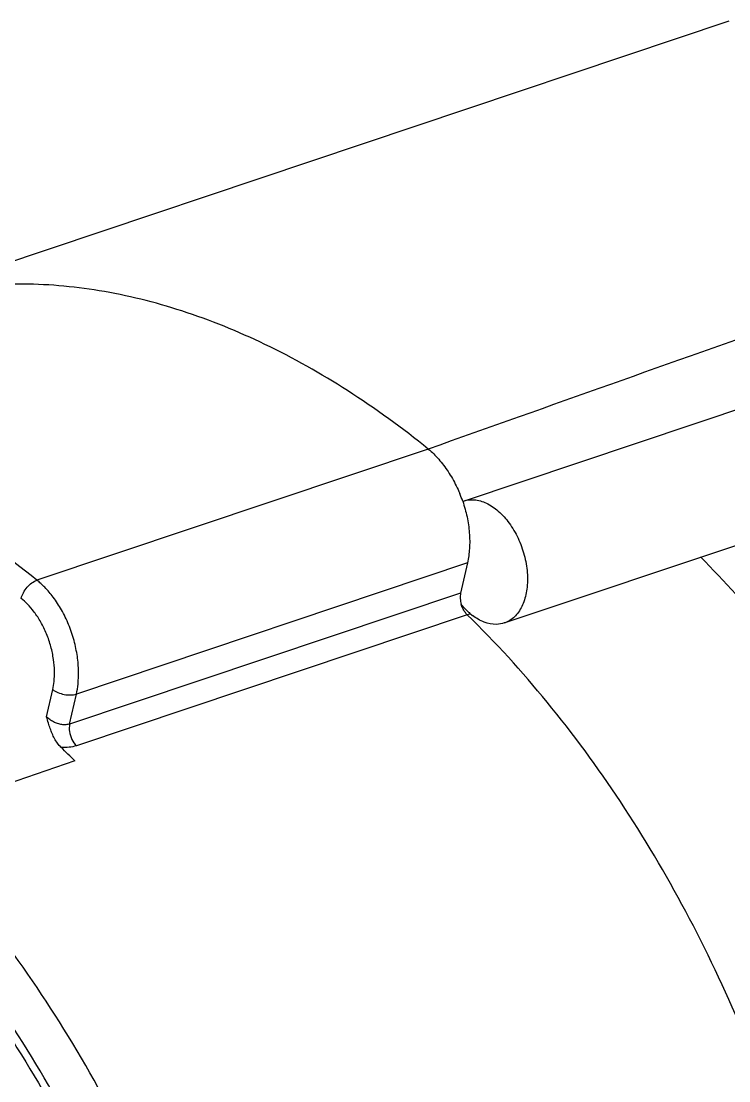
# Model space of a CAD drawing. Header units: millimetres. Extents: x 0 to 420, y 0 to 297.
# Drawn here: x 360.37 to 376.88, y 124.71 to 149.42 of the extents above; entities that cross this region are included whole.
import ezdxf

# ---------------------------------------------------------------- set-up
doc = ezdxf.new("R2010")
doc.units = ezdxf.units.MM
doc.header["$LTSCALE"] = 23.1
for name, color, linetype in [('AUSFORMSCHRAEGEN', 7, 'CONTINUOUS'), ('BEZUGSACHSEN', 7, 'CONTINUOUS'), ('RUNDUNGEN', 7, 'CONTINUOUS')]:
    doc.layers.add(name, color=color, linetype=linetype)

msp = doc.modelspace()

# ---------------------------------------------------------------- linework, layer by layer
at = {"layer": 'AUSFORMSCHRAEGEN', "color": 7, "linetype": 'CONTINUOUS'}
msp.add_line((376.88261, 149.42417), (357.02691, 142.76738), dxfattribs=at)
at = {"layer": 'BEZUGSACHSEN', "color": 7, "linetype": 'CONTINUOUS'}
for p, q in [((370.68885, 138.23208), (397.3541, 147.17183)), ((371.64246, 135.38768), (398.30771, 144.32743)), ((370.6728, 138.22644), (370.68921, 138.23215)), ((370.78298, 136.79265), (370.62386, 136.08454))]:
    msp.add_line(p, q, dxfattribs=at)
at = {"layer": 'BEZUGSACHSEN', "color": 9, "linetype": 'CONTINUOUS'}
for p, q in [((370.78298, 136.79265), (361.6554, 133.73025)), ((370.62386, 136.08454), (361.4983, 133.03113))]:
    msp.add_line(p, q, dxfattribs=at)
msp.add_arc((368.05542, 137.33048), 2.76564, 18.896822, 22.959764, dxfattribs=at)
at = {"layer": 'BEZUGSACHSEN', "color": 7, "linetype": 'CONTINUOUS'}
for centre, radius, start, end in [((371.8292, 136.76665), 1.51924, 225.584735, 228.503907), ((371.7577, 136.68544), 1.41103, 228.493434, 232.48819)]:
    msp.add_arc(centre, radius, start, end, dxfattribs=at)
at = {"layer": 'BEZUGSACHSEN', "color": 9, "linetype": 'CONTINUOUS'}
msp.add_open_spline([(369.86908, 139.44439), (369.95708, 139.3736), (370.1227, 139.20602), (370.34261, 138.91806), (370.49612, 138.6439), (370.57668, 138.46915), (370.60196, 138.40931)], degree=3, knots=[0, 0, 0, 0, 0.26490319, 0.54946224, 0.8477445, 1, 1, 1, 1], dxfattribs=at)
at = {"layer": 'BEZUGSACHSEN', "color": 7, "linetype": 'CONTINUOUS'}
for points, knots in [([(370.6728, 138.22644), (370.71334, 138.10692), (370.7802, 137.86291), (370.83417, 137.49243), (370.83863, 137.1328), (370.8074, 136.9013), (370.78298, 136.79265)], [0, 0, 0, 0, 0.26032844, 0.52044908, 0.77028007, 1, 1, 1, 1]), ([(370.6892, 138.23217), (370.76829, 138.25851), (370.95572, 138.27901), (371.24271, 138.19177), (371.52303, 137.99755), (371.77244, 137.71595), (371.97615, 137.36618), (372.11856, 136.97575), (372.16706, 136.69978), (372.17755, 136.56246)], [0, 0, 0, 0, 0.09983423, 0.21856913, 0.35215701, 0.50399543, 0.66618545, 0.83482992, 1, 1, 1, 1]), ([(372.17755, 136.56246), (372.18727, 136.43507), (372.1838, 136.18973), (372.10262, 135.85163), (371.94805, 135.57952), (371.77441, 135.43927), (371.6661, 135.39574), (371.64255, 135.38791)], [0, 0, 0, 0, 0.27771453, 0.52915274, 0.74841235, 0.94644055, 1, 1, 1, 1]), ([(370.62386, 136.08454), (370.6146, 136.04333), (370.60925, 135.95374), (370.62523, 135.86593), (370.63834, 135.8216)], [0, 0, 0, 0, 0.47746594, 1, 1, 1, 1]), ([(370.77896, 135.57881), (370.75755, 135.5997), (370.71762, 135.64739), (370.67023, 135.72954), (370.64734, 135.79021), (370.63811, 135.82154)], [0, 0, 0, 0, 0.31677288, 0.65413692, 1, 1, 1, 1]), ([(371.64255, 135.38791), (371.58273, 135.36802), (371.42394, 135.34121), (371.15886, 135.39664), (370.98337, 135.50107), (370.89849, 135.56616)], [0, 0, 0, 0, 0.23682786, 0.59654134, 1, 1, 1, 1])]:
    msp.add_open_spline(points, degree=3, knots=knots, dxfattribs=at)
msp.add_open_spline([(370.76596, 135.68148), (370.72076, 135.72574), (370.67825, 135.77272), (370.63834, 135.8216)], degree=3, dxfattribs=at)
at = {"layer": 'RUNDUNGEN', "color": 9, "linetype": 'CONTINUOUS'}
for p, q in [((369.86904, 139.44438), (360.7355, 136.38681)), ((370.77899, 135.57879), (361.6545, 132.52435)), ((370.85481, 135.60432), (370.77896, 135.57881)), ((360.95987, 133.1998), (361.10303, 133.83687)), ((361.4983, 133.03113), (361.6554, 133.73025))]:
    msp.add_line(p, q, dxfattribs=at)
at = {"layer": 'RUNDUNGEN', "color": 7, "linetype": 'CONTINUOUS'}
msp.add_line((361.62103, 132.16951), (357.54966, 130.77308), dxfattribs=at)
msp.add_arc((345.37531, 115.91757), 22.97932, 45.010968, 46.149336, dxfattribs=at)
at = {"layer": 'RUNDUNGEN', "color": 9, "linetype": 'CONTINUOUS'}
for points, knots in [([(395.36266, 148.4818), (392.52997, 147.47841), (386.86456, 145.47111), (378.3666, 142.45871), (372.7014, 140.44947), (369.86878, 139.44459)], [0, 0, 0, 0, 0.33330898, 0.66664197, 1, 1, 1, 1]), ([(360.7355, 136.38681), (360.02839, 136.95248), (358.58545, 137.97256), (356.29634, 139.15404), (353.98417, 139.9137), (351.74537, 140.22098), (350.29844, 140.13684), (349.62599, 140.02915)], [0, 0, 0, 0, 0.22597487, 0.43953917, 0.64056771, 0.83040856, 1, 1, 1, 1]), ([(376.22357, 136.92816), (376.78414, 136.36132), (377.99531, 135.00518), (379.68268, 132.67746), (381.26362, 129.94424), (382.59989, 127.0066), (383.6608, 123.93149), (384.42275, 120.7876), (384.86908, 117.64361), (384.98989, 114.56907), (384.8476, 112.55824), (384.71715, 111.58419)], [0, 0, 0, 0, 0.08672836, 0.19742876, 0.31229749, 0.4297388, 0.54808142, 0.66575319, 0.78122519, 0.89305926, 1, 1, 1, 1]), ([(360.36711, 135.96212), (360.37794, 136.00806), (360.41589, 136.10057), (360.50191, 136.22363), (360.60938, 136.32457), (360.69339, 136.37232), (360.7355, 136.38681)], [0, 0, 0, 0, 0.24372146, 0.50946661, 0.77008061, 1, 1, 1, 1]), ([(361.6554, 133.73025), (361.67265, 133.8075), (361.70069, 133.98394), (361.71211, 134.27809), (361.68359, 134.61885), (361.6072, 134.98465), (361.48302, 135.34983), (361.31917, 135.68866), (361.13038, 135.97994), (360.93551, 136.21049), (360.79974, 136.33527), (360.7355, 136.38681)], [0, 0, 0, 0, 0.08081339, 0.1819319, 0.29981722, 0.42902712, 0.56249043, 0.69261222, 0.81229174, 0.91591595, 1, 1, 1, 1]), ([(361.10303, 133.83687), (361.11693, 133.89875), (361.13956, 134.04), (361.14892, 134.27543), (361.1263, 134.54803), (361.06532, 134.84061), (360.96603, 135.13267), (360.83489, 135.40367), (360.68367, 135.63666), (360.52749, 135.8211), (360.41863, 135.9209), (360.36711, 135.96212)], [0, 0, 0, 0, 0.08091574, 0.18204404, 0.29988429, 0.42901347, 0.56239311, 0.69246201, 0.81213918, 0.91581004, 1, 1, 1, 1]), ([(361.10303, 133.83687), (361.13989, 133.80803), (361.22686, 133.75976), (361.37025, 133.71673), (361.51714, 133.70323), (361.61297, 133.71639), (361.6554, 133.73025)], [0, 0, 0, 0, 0.24200343, 0.50769402, 0.76922472, 1, 1, 1, 1]), ([(361.4983, 133.03113), (361.47086, 133.02174), (361.4101, 133.01076), (361.31462, 133.01548), (361.2159, 133.03908), (361.12003, 133.07928), (361.03303, 133.1327), (360.98215, 133.17648), (360.95987, 133.1998)], [0, 0, 0, 0, 0.14742736, 0.30973817, 0.48293909, 0.6608033, 0.83604781, 1, 1, 1, 1]), ([(361.4983, 133.03113), (361.48577, 132.97371), (361.48628, 132.84797), (361.54094, 132.67174), (361.61158, 132.56642), (361.65449, 132.52435)], [0, 0, 0, 0, 0.32175772, 0.67099632, 1, 1, 1, 1]), ([(361.6545, 132.52435), (361.59977, 132.50603), (361.47974, 132.48288), (361.35805, 132.48366), (361.29495, 132.48906)], [0, 0, 0, 0, 0.47678448, 1, 1, 1, 1]), ([(365.80732, 114.41139), (365.62594, 115.37965), (365.15425, 117.39528), (364.16334, 120.38282), (362.86741, 123.32828), (361.32317, 126.08151), (359.65442, 128.45422), (358.44566, 129.84796), (357.87722, 130.4391)], [0, 0, 0, 0, 0.16306727, 0.34234368, 0.52046652, 0.69515362, 0.86422381, 1, 1, 1, 1]), ([(359.48541, 95.05328), (360.07647, 95.41685), (361.2025, 96.30761), (362.61739, 98.01966), (363.7637, 100.08911), (364.62107, 102.46825), (365.17438, 105.10555), (365.41332, 107.94348), (365.3337, 110.92133), (364.9377, 113.97359), (364.23411, 117.03427), (363.23856, 120.03579), (361.97277, 122.91274), (360.46445, 125.60194), (358.74675, 128.04424), (357.45283, 129.51058), (356.77871, 130.18439)], [0, 0, 0, 0, 0.05304239, 0.10907421, 0.16902365, 0.23336401, 0.30207021, 0.37484932, 0.45102096, 0.52981907, 0.61021645, 0.69121189, 0.77168615, 0.85060818, 0.92699254, 1, 1, 1, 1]), ([(358.38259, 128.12595), (358.43921, 128.05585), (359.11564, 127.20945), (360.33025, 125.48136), (361.82972, 122.80426), (363.08714, 119.94001), (364.07409, 116.95389), (364.76997, 113.90871), (365.15873, 110.87505), (365.23226, 107.91566), (364.98864, 105.09875), (364.43207, 102.48207), (363.57361, 100.12489), (362.42798, 98.0767), (361.01638, 96.38579), (359.36515, 95.09505), (357.51196, 94.24279), (355.50673, 93.85502), (353.40406, 93.93849), (351.25753, 94.48359), (349.11275, 95.47112), (347.01571, 96.87433), (345.71752, 98.03), (345.08535, 98.66354)], [0, 0, 0, 0, 0.00517986, 0.06228181, 0.1213013, 0.18140322, 0.24196263, 0.30195571, 0.36082808, 0.41761655, 0.47193415, 0.5231136, 0.5710782, 0.61571292, 0.65745457, 0.69696332, 0.73528879, 0.77369644, 0.81336105, 0.85536985, 0.90028966, 0.94854673, 1, 1, 1, 1])]:
    msp.add_open_spline(points, degree=3, knots=knots, dxfattribs=at)
at = {"layer": 'RUNDUNGEN', "color": 7, "linetype": 'CONTINUOUS'}
for points, knots in [([(369.86878, 139.44459), (369.26449, 139.9307), (368.04035, 140.82253), (366.1126, 141.9099), (364.16672, 142.70098), (362.22688, 143.18294), (360.3181, 143.3474), (358.57542, 143.19912), (357.49663, 142.9247), (357.02692, 142.76733)], [0, 0, 0, 0, 0.16822623, 0.3277902, 0.47894557, 0.62248196, 0.75974795, 0.89262945, 1, 1, 1, 1]), ([(379.42272, 108.57877), (379.59136, 109.46841), (379.82429, 111.31365), (379.87352, 114.15813), (379.6315, 117.09804), (379.10301, 120.07578), (378.29845, 123.0336), (377.23351, 125.91382), (375.92897, 128.66028), (374.41006, 131.21961), (372.7065, 133.54161), (371.43743, 134.9366), (370.77896, 135.57881)], [0, 0, 0, 0, 0.09246453, 0.18942874, 0.29002843, 0.39321703, 0.49782725, 0.6026284, 0.70638144, 0.80789367, 0.90607516, 1, 1, 1, 1]), ([(361.29495, 132.48906), (361.26522, 132.51761), (361.21062, 132.58276), (361.14396, 132.69171), (361.08925, 132.80766), (361.04326, 132.92827), (361.00105, 133.05894), (360.97435, 133.15062), (360.95987, 133.1998)], [0, 0, 0, 0, 0.15568976, 0.31902366, 0.48141431, 0.63928902, 0.80634227, 1, 1, 1, 1]), ([(363.81904, 115.13466), (363.71146, 115.62507), (363.35102, 117.095), (362.57503, 119.49519), (361.38047, 122.25482), (359.95059, 124.83027), (358.32422, 127.15612), (357.10011, 128.54654), (356.46457, 129.18179)], [0, 0, 0, 0, 0.09377905, 0.28260517, 0.47062995, 0.65480313, 0.83209345, 1, 1, 1, 1])]:
    msp.add_open_spline(points, degree=3, knots=knots, dxfattribs=at)

doc.saveas('drawing.dxf')
